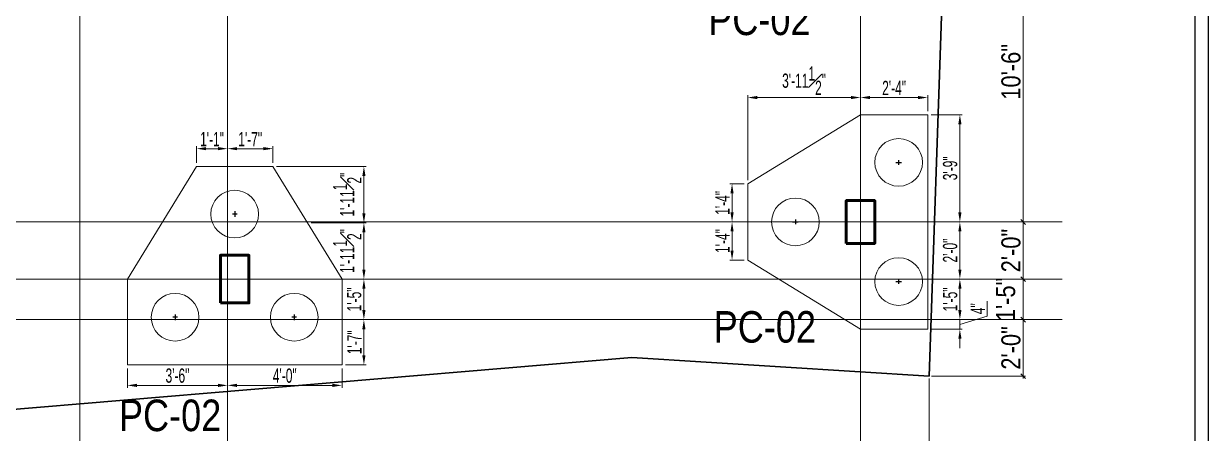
# Model space of a CAD drawing. Extents: x 52891 to 66536, y -48165 to -44533.
# Drawn here: x 55473.8 to 55970.7, y -46817.6 to -46645.7 of the extents above; entities that cross this region are included whole.
import ezdxf

# ---------------------------------------------------------------- set-up
doc = ezdxf.new("R2010")
doc.units = 0
doc.header["$MEASUREMENT"] = 0
doc.header["$PDMODE"] = 3
doc.layers.get('DEFPOINTS').update_dxf_attribs({"lineweight": 13})
for name, color, linetype, lineweight in [('1-PILE', 173, 'Continuous', 20), ('1-TEXT', 212, 'Continuous', 25), ('COLUMN-1', 1, 'Continuous', 50), ('DIMEN', 8, 'Continuous', 13), ('line', 7, 'Continuous', 15), ('PILE CAP', 183, 'Continuous', 15), ('TREE', 84, 'Continuous', 13), ('WALL', 7, 'Continuous', 30)]:
    doc.layers.add(name, color=color, linetype=linetype, lineweight=lineweight)
doc.layers.add('Layer1', color=174, linetype='Continuous')
doc.styles.add('Dimtext', font='ARIALN.TTF')
doc.styles.add('NEW', font='swissck.ttf')
doc.styles.get("Standard").update_dxf_attribs({"font": 'arial.ttf', "width": 0.6, "height": 6})
doc.dimstyles.new('1-4', dxfattribs={"dimtxt": 6, "dimasz": 4, "dimexe": 1, "dimexo": 1.5, "dimgap": 1, "dimtad": 1, "dimdec": 1, "dimzin": 3, "dimdsep": 46, "dimlunit": 4, "dimtxsty": 'Standard', "dimcen": 0.09, "dimdle": 4, "dimclrd": 252, "dimclre": 252, "dimclrt": 7, "dimadec": 0, "dimazin": 0, "dimtfac": 1, "dimtdec": 1, "dimtofl": 0, "dimtmove": 1, "dimatfit": 3, "dimfxl": 2, "dimfrac": 1, "dimtolj": 1, "dimtzin": 0, "dimlwd": 9, "dimlwe": 9, "dimarcsym": 0})
doc.dimstyles.new('Dim4', dxfattribs={"dimtxt": 8, "dimasz": 2, "dimexe": 1, "dimexo": 1, "dimgap": 1, "dimtad": 1, "dimdec": 0, "dimzin": 3, "dimdsep": 46, "dimlunit": 4, "dimtxsty": 'Dimtext', "dimblk": 'OBLIQUE', "dimcen": 2, "dimdle": 1, "dimclrd": 256, "dimclre": 256, "dimclrt": 3, "dimadec": 0, "dimazin": 1, "dimtm": 1e-09, "dimtfac": 1, "dimtdec": 0, "dimtofl": 0, "dimtmove": 2, "dimatfit": 3, "dimldrblk": 'OBLIQUE', "dimfxl": 6, "dimfrac": 2, "dimtolj": 1, "dimtzin": 0, "dimlwd": -1, "dimlwe": -1, "dimarcsym": 0})

# ---------------------------------------------------------------- blocks, each defined once
blk = doc.blocks.new('_Oblique')
at = {"layer": 'WALL', "color": 0, "lineweight": -2}
blk.add_line((-0.5, -0.5), (0.5, 0.5), dxfattribs=at)
blk = doc.blocks.new('*D1459')
at = {"layer": 'DEFPOINTS', "color": 0}
for p in [(55853.59, -46793.6), (55824.83, -46869.06), (55853.59, -46869.06)]:
    blk.add_point(p, dxfattribs=at)
at = {"layer": 'line'}
for p, q in [((55853.59, -46794.6), (55853.59, -46870.06)), ((55823.83, -46869.06), (55854.59, -46869.06))]:
    blk.add_line(p, q, dxfattribs=at)
at = {"layer": 'line', "xscale": 2, "yscale": 2, "zscale": 2, "rotation": 180}
blk.add_blockref('_Oblique', (55824.83, -46869.06), dxfattribs=at)
at = {"layer": 'line', "xscale": 2, "yscale": 2, "zscale": 2}
blk.add_blockref('_Oblique', (55853.59, -46869.06), dxfattribs=at)
at = {"layer": 'line', "color": 3, "insert": (55839.21, -46863.97), "char_height": 8, "attachment_point": 5, "style": 'Dimtext'}
blk.add_mtext('\\A1;2\'-5"', dxfattribs=at)
blk = doc.blocks.new('*D1464')
at = {"layer": 'DEFPOINTS', "color": 0}
for p in [(55893.05, -46602.88), (55893.05, -46728.88), (55893.05, -46728.88)]:
    blk.add_point(p, dxfattribs=at)
at = {"layer": 'line'}
blk.add_line((55893.05, -46601.88), (55893.05, -46729.88), dxfattribs=at)
at = {"layer": 'line', "xscale": 2, "yscale": 2, "zscale": 2}
for p, rotation in [((55893.05, -46602.88), 90), ((55893.05, -46728.88), 270)]:
    blk.add_blockref('_Oblique', p, dxfattribs=dict(at, rotation=rotation))
at = {"layer": 'line', "color": 3, "insert": (55887.97, -46665.88), "char_height": 8, "attachment_point": 5, "rotation": 90, "style": 'Dimtext'}
blk.add_mtext('\\A1;10\'-6"', dxfattribs=at)
blk = doc.blocks.new('*D1465')
at = {"layer": 'DEFPOINTS', "color": 0}
for p in [(55893.05, -46728.88), (55893.05, -46752.88), (55893.05, -46752.88)]:
    blk.add_point(p, dxfattribs=at)
at = {"layer": 'line'}
blk.add_line((55893.05, -46727.88), (55893.05, -46753.88), dxfattribs=at)
at = {"layer": 'line', "xscale": 2, "yscale": 2, "zscale": 2}
for p, rotation in [((55893.05, -46728.88), 90), ((55893.05, -46752.88), 270)]:
    blk.add_blockref('_Oblique', p, dxfattribs=dict(at, rotation=rotation))
at = {"layer": 'line', "color": 3, "insert": (55887.97, -46740.88), "char_height": 8, "attachment_point": 5, "rotation": 90, "style": 'Dimtext'}
blk.add_mtext('\\A1;2\'-0"', dxfattribs=at)
blk = doc.blocks.new('*D1466')
at = {"layer": 'DEFPOINTS', "color": 0}
for p in [(55893.05, -46752.88), (55893.05, -46769.88), (55893.05, -46769.88)]:
    blk.add_point(p, dxfattribs=at)
at = {"layer": 'line'}
blk.add_line((55893.05, -46751.88), (55893.05, -46770.88), dxfattribs=at)
at = {"layer": 'line', "xscale": 2, "yscale": 2, "zscale": 2}
for p, rotation in [((55893.05, -46752.88), 90), ((55893.05, -46769.88), 270)]:
    blk.add_blockref('_Oblique', p, dxfattribs=dict(at, rotation=rotation))
at = {"layer": 'line', "color": 3, "insert": (55885.75, -46761.38), "char_height": 8, "attachment_point": 5, "rotation": 90, "style": 'Dimtext'}
blk.add_mtext('\\A1;1\'-5"', dxfattribs=at)
blk = doc.blocks.new('*D1467')
at = {"layer": 'DEFPOINTS', "color": 0}
for p in [(55893.05, -46769.88), (55853.59, -46793.6), (55893.05, -46793.6)]:
    blk.add_point(p, dxfattribs=at)
at = {"layer": 'line'}
for p, q in [((55893.05, -46768.88), (55893.05, -46794.6)), ((55854.59, -46793.6), (55894.05, -46793.6))]:
    blk.add_line(p, q, dxfattribs=at)
at = {"layer": 'line', "xscale": 2, "yscale": 2, "zscale": 2}
for p, rotation in [((55893.05, -46769.88), 90), ((55893.05, -46793.6), 270)]:
    blk.add_blockref('_Oblique', p, dxfattribs=dict(at, rotation=rotation))
at = {"layer": 'line', "color": 3, "insert": (55887.97, -46781.74), "char_height": 8, "attachment_point": 5, "rotation": 90, "style": 'Dimtext'}
blk.add_mtext('\\A1;2\'-0"', dxfattribs=at)
blk = doc.blocks.new('*D1537')
at = {"layer": 'DEFPOINTS', "color": 0}
for p in [(55559.33, -46698.13), (55546.35, -46705.58), (55559.33, -46705.58)]:
    blk.add_point(p, dxfattribs=at)
at = {"layer": 'line', "color": 252, "linetype": 'Continuous', "lineweight": 9}
for p, q in [((55546.35, -46704.08), (55546.35, -46697.13)), ((55550.35, -46698.13), (55555.33, -46698.13)), ((55559.33, -46704.08), (55559.33, -46697.13))]:
    blk.add_line(p, q, dxfattribs=at)
at = {"layer": 'line', "color": 252}
for points in [[(55550.35, -46697.46), (55550.35, -46698.79), (55546.35, -46698.13)], [(55555.33, -46697.46), (55555.33, -46698.79), (55559.33, -46698.13)]]:
    blk.add_solid(points, dxfattribs=at)
at = {"layer": 'line', "color": 7, "insert": (55552.84, -46694.12), "char_height": 6, "attachment_point": 5}
blk.add_mtext('\\A1;1\'-1"', dxfattribs=at)
blk = doc.blocks.new('*D1538')
at = {"layer": 'DEFPOINTS', "color": 0}
for p in [(55578.35, -46698.13), (55559.33, -46705.58), (55578.35, -46705.58)]:
    blk.add_point(p, dxfattribs=at)
at = {"layer": 'line', "color": 252, "linetype": 'Continuous', "lineweight": 9}
for p, q in [((55559.33, -46704.08), (55559.33, -46697.13)), ((55563.33, -46698.13), (55574.35, -46698.13)), ((55578.35, -46704.08), (55578.35, -46697.13))]:
    blk.add_line(p, q, dxfattribs=at)
at = {"layer": 'line', "color": 252}
for points in [[(55563.33, -46697.46), (55563.33, -46698.79), (55559.33, -46698.13)], [(55574.35, -46697.46), (55574.35, -46698.79), (55578.35, -46698.13)]]:
    blk.add_solid(points, dxfattribs=at)
at = {"layer": 'line', "color": 7, "insert": (55568.84, -46694.12), "char_height": 6, "attachment_point": 5}
blk.add_mtext('\\A1;1\'-7"', dxfattribs=at)
blk = doc.blocks.new('*D1539')
at = {"layer": 'DEFPOINTS', "color": 0}
for p in [(55607.35, -46769.88), (55616.54, -46769.88), (55607.35, -46788.88)]:
    blk.add_point(p, dxfattribs=at)
at = {"layer": 'line', "color": 252, "linetype": 'Continuous', "lineweight": 9}
for p, q in [((55608.85, -46769.88), (55617.54, -46769.88)), ((55616.54, -46784.88), (55616.54, -46773.88)), ((55608.85, -46788.88), (55617.54, -46788.88))]:
    blk.add_line(p, q, dxfattribs=at)
at = {"layer": 'line', "color": 252}
for points in [[(55615.87, -46773.88), (55617.2, -46773.88), (55616.54, -46769.88)], [(55615.87, -46784.88), (55617.2, -46784.88), (55616.54, -46788.88)]]:
    blk.add_solid(points, dxfattribs=at)
at = {"layer": 'line', "color": 7, "insert": (55612.53, -46779.38), "char_height": 6, "attachment_point": 5, "rotation": 90}
blk.add_mtext('\\A1;1\'-7"', dxfattribs=at)
blk = doc.blocks.new('*D1540')
at = {"layer": 'DEFPOINTS', "color": 0}
for p in [(55607.35, -46752.88), (55616.54, -46752.88), (55607.35, -46769.88)]:
    blk.add_point(p, dxfattribs=at)
at = {"layer": 'line', "color": 252, "linetype": 'Continuous', "lineweight": 9}
for p, q in [((55608.85, -46752.88), (55617.54, -46752.88)), ((55616.54, -46765.88), (55616.54, -46756.88)), ((55608.85, -46769.88), (55617.54, -46769.88))]:
    blk.add_line(p, q, dxfattribs=at)
at = {"layer": 'line', "color": 252}
for points in [[(55615.87, -46756.88), (55617.2, -46756.88), (55616.54, -46752.88)], [(55615.87, -46765.88), (55617.2, -46765.88), (55616.54, -46769.88)]]:
    blk.add_solid(points, dxfattribs=at)
at = {"layer": 'line', "color": 7, "insert": (55612.47, -46761.38), "char_height": 6, "attachment_point": 5, "rotation": 90}
blk.add_mtext('\\A1;1\'-5"', dxfattribs=at)
blk = doc.blocks.new('*D1541')
at = {"layer": 'DEFPOINTS', "color": 0}
for p in [(55592.85, -46729.23), (55616.54, -46729.23), (55607.35, -46752.88)]:
    blk.add_point(p, dxfattribs=at)
at = {"layer": 'line', "color": 252, "linetype": 'Continuous', "lineweight": 9}
for p, q in [((55594.35, -46729.23), (55617.54, -46729.23)), ((55616.54, -46748.88), (55616.54, -46733.23)), ((55608.85, -46752.88), (55617.54, -46752.88))]:
    blk.add_line(p, q, dxfattribs=at)
at = {"layer": 'line', "color": 252}
for points in [[(55615.87, -46733.23), (55617.2, -46733.23), (55616.54, -46729.23)], [(55615.87, -46748.88), (55617.2, -46748.88), (55616.54, -46752.88)]]:
    blk.add_solid(points, dxfattribs=at)
at = {"layer": 'line', "color": 7, "insert": (55609.51, -46741.06), "char_height": 6, "attachment_point": 5, "rotation": 90}
blk.add_mtext('\\A1;1\'-11{\\H1.000000x;\\S1#2;}"', dxfattribs=at)
blk = doc.blocks.new('*D1542')
at = {"layer": 'DEFPOINTS', "color": 0}
for p in [(55578.35, -46705.58), (55616.54, -46705.58), (55592.85, -46729.23)]:
    blk.add_point(p, dxfattribs=at)
at = {"layer": 'line', "color": 252, "linetype": 'Continuous', "lineweight": 9}
for p, q in [((55579.85, -46705.58), (55617.54, -46705.58)), ((55616.54, -46725.23), (55616.54, -46709.58)), ((55594.35, -46729.23), (55617.54, -46729.23))]:
    blk.add_line(p, q, dxfattribs=at)
at = {"layer": 'line', "color": 252}
for points in [[(55615.87, -46709.58), (55617.2, -46709.58), (55616.54, -46705.58)], [(55615.87, -46725.23), (55617.2, -46725.23), (55616.54, -46729.23)]]:
    blk.add_solid(points, dxfattribs=at)
at = {"layer": 'line', "color": 7, "insert": (55609.51, -46717.41), "char_height": 6, "attachment_point": 5, "rotation": 90}
blk.add_mtext('\\A1;1\'-11{\\H1.000000x;\\S1#2;}"', dxfattribs=at)
blk = doc.blocks.new('*D1543')
at = {"layer": 'DEFPOINTS', "color": 0}
for p in [(55559.33, -46788.88), (55607.35, -46788.88), (55559.33, -46797.46)]:
    blk.add_point(p, dxfattribs=at)
at = {"layer": 'line', "color": 252, "linetype": 'Continuous', "lineweight": 9}
for p, q in [((55559.33, -46790.38), (55559.33, -46798.46)), ((55607.35, -46790.38), (55607.35, -46798.46)), ((55603.35, -46797.46), (55563.33, -46797.46))]:
    blk.add_line(p, q, dxfattribs=at)
at = {"layer": 'line', "color": 252}
for points in [[(55563.33, -46796.79), (55563.33, -46798.13), (55559.33, -46797.46)], [(55603.35, -46796.79), (55603.35, -46798.13), (55607.35, -46797.46)]]:
    blk.add_solid(points, dxfattribs=at)
at = {"layer": 'line', "color": 7, "insert": (55583.34, -46793.4), "char_height": 6, "attachment_point": 5}
blk.add_mtext('\\A1;4\'-0"', dxfattribs=at)
blk = doc.blocks.new('*D1544')
at = {"layer": 'DEFPOINTS', "color": 0}
for p in [(55517.35, -46788.88), (55559.33, -46788.88), (55517.35, -46797.46)]:
    blk.add_point(p, dxfattribs=at)
at = {"layer": 'line', "color": 252, "linetype": 'Continuous', "lineweight": 9}
for p, q in [((55517.35, -46790.38), (55517.35, -46798.46)), ((55559.33, -46790.38), (55559.33, -46798.46)), ((55555.33, -46797.46), (55521.35, -46797.46))]:
    blk.add_line(p, q, dxfattribs=at)
at = {"layer": 'line', "color": 252}
for points in [[(55521.35, -46796.79), (55521.35, -46798.13), (55517.35, -46797.46)], [(55555.33, -46796.79), (55555.33, -46798.13), (55559.33, -46797.46)]]:
    blk.add_solid(points, dxfattribs=at)
at = {"layer": 'line', "color": 7, "insert": (55538.34, -46793.39), "char_height": 6, "attachment_point": 5}
blk.add_mtext('\\A1;3\'-6"', dxfattribs=at)
blk = doc.blocks.new('*D1545')
at = {"layer": 'DEFPOINTS', "color": 0}
for p in [(55824.83, -46676.67), (55824.83, -46683.87), (55853, -46683.87)]:
    blk.add_point(p, dxfattribs=at)
at = {"layer": 'line', "color": 252, "linetype": 'Continuous', "lineweight": 9}
for p, q in [((55824.83, -46682.37), (55824.83, -46675.67)), ((55853, -46682.37), (55853, -46675.67)), ((55849, -46676.67), (55828.83, -46676.67))]:
    blk.add_line(p, q, dxfattribs=at)
at = {"layer": 'line', "color": 252}
for points in [[(55828.83, -46676.01), (55828.83, -46677.34), (55824.83, -46676.67)], [(55849, -46676.01), (55849, -46677.34), (55853, -46676.67)]]:
    blk.add_solid(points, dxfattribs=at)
at = {"layer": 'line', "color": 7, "insert": (55838.92, -46672.66), "char_height": 6, "attachment_point": 5}
blk.add_mtext('\\A1;2\'-4"', dxfattribs=at)
blk = doc.blocks.new('*D1546')
at = {"layer": 'DEFPOINTS', "color": 0}
for p in [(55777.5, -46676.67), (55824.83, -46683.87), (55777.5, -46712.87)]:
    blk.add_point(p, dxfattribs=at)
at = {"layer": 'line', "color": 252, "linetype": 'Continuous', "lineweight": 9}
for p, q in [((55777.5, -46711.37), (55777.5, -46675.67)), ((55824.83, -46682.37), (55824.83, -46675.67)), ((55820.83, -46676.67), (55781.5, -46676.67))]:
    blk.add_line(p, q, dxfattribs=at)
at = {"layer": 'line', "color": 252}
for points in [[(55781.5, -46676.01), (55781.5, -46677.34), (55777.5, -46676.67)], [(55820.83, -46676.01), (55820.83, -46677.34), (55824.83, -46676.67)]]:
    blk.add_solid(points, dxfattribs=at)
at = {"layer": 'line', "color": 7, "insert": (55801.16, -46669.6), "char_height": 6, "attachment_point": 5}
blk.add_mtext('\\A1;3\'-11{\\H1.000000x;\\S1#2;}"', dxfattribs=at)
blk = doc.blocks.new('*D1547')
at = {"layer": 'DEFPOINTS', "color": 0}
for p in [(55777.5, -46712.87), (55770.95, -46728.88), (55777.5, -46728.88)]:
    blk.add_point(p, dxfattribs=at)
at = {"layer": 'line', "color": 252, "linetype": 'Continuous', "lineweight": 9}
for p, q in [((55776, -46712.87), (55769.95, -46712.87)), ((55770.95, -46716.87), (55770.95, -46724.88)), ((55776, -46728.88), (55769.95, -46728.88))]:
    blk.add_line(p, q, dxfattribs=at)
at = {"layer": 'line', "color": 252}
for points in [[(55770.28, -46716.87), (55771.61, -46716.87), (55770.95, -46712.87)], [(55770.28, -46724.88), (55771.61, -46724.88), (55770.95, -46728.88)]]:
    blk.add_solid(points, dxfattribs=at)
at = {"layer": 'line', "color": 7, "insert": (55766.93, -46720.88), "char_height": 6, "attachment_point": 5, "rotation": 90}
blk.add_mtext('\\A1;1\'-4"', dxfattribs=at)
blk = doc.blocks.new('*D1548')
at = {"layer": 'DEFPOINTS', "color": 0}
for p in [(55777.5, -46728.88), (55770.95, -46744.87), (55777.5, -46744.87)]:
    blk.add_point(p, dxfattribs=at)
at = {"layer": 'line', "color": 252, "linetype": 'Continuous', "lineweight": 9}
for p, q in [((55776, -46728.88), (55769.95, -46728.88)), ((55770.95, -46732.88), (55770.95, -46740.87)), ((55776, -46744.87), (55769.95, -46744.87))]:
    blk.add_line(p, q, dxfattribs=at)
at = {"layer": 'line', "color": 252}
for points in [[(55770.28, -46732.88), (55771.61, -46732.88), (55770.95, -46728.88)], [(55770.28, -46740.87), (55771.61, -46740.87), (55770.95, -46744.87)]]:
    blk.add_solid(points, dxfattribs=at)
at = {"layer": 'line', "color": 7, "insert": (55766.93, -46736.88), "char_height": 6, "attachment_point": 5, "rotation": 90}
blk.add_mtext('\\A1;1\'-4"', dxfattribs=at)
blk = doc.blocks.new('*D1549')
at = {"layer": 'DEFPOINTS', "color": 0}
for p in [(55853, -46683.87), (55853, -46728.87), (55866.51, -46728.87)]:
    blk.add_point(p, dxfattribs=at)
at = {"layer": 'line', "color": 252, "linetype": 'Continuous', "lineweight": 9}
for p, q in [((55854.5, -46683.87), (55867.51, -46683.87)), ((55866.51, -46687.87), (55866.51, -46724.87)), ((55854.5, -46728.87), (55867.51, -46728.87))]:
    blk.add_line(p, q, dxfattribs=at)
at = {"layer": 'line', "color": 252}
for points in [[(55865.85, -46687.87), (55867.18, -46687.87), (55866.51, -46683.87)], [(55865.85, -46724.87), (55867.18, -46724.87), (55866.51, -46728.87)]]:
    blk.add_solid(points, dxfattribs=at)
at = {"layer": 'line', "color": 7, "insert": (55862.45, -46706.37), "char_height": 6, "attachment_point": 5, "rotation": 90}
blk.add_mtext('\\A1;3\'-9"', dxfattribs=at)
blk = doc.blocks.new('*D1550')
at = {"layer": 'DEFPOINTS', "color": 0}
for p in [(55853, -46728.87), (55853, -46752.88), (55866.51, -46752.88)]:
    blk.add_point(p, dxfattribs=at)
at = {"layer": 'line', "color": 252, "linetype": 'Continuous', "lineweight": 9}
for p, q in [((55854.5, -46728.87), (55867.51, -46728.87)), ((55866.51, -46732.87), (55866.51, -46748.88)), ((55854.5, -46752.88), (55867.51, -46752.88))]:
    blk.add_line(p, q, dxfattribs=at)
at = {"layer": 'line', "color": 252}
for points in [[(55865.85, -46732.87), (55867.18, -46732.87), (55866.51, -46728.87)], [(55865.85, -46748.88), (55867.18, -46748.88), (55866.51, -46752.88)]]:
    blk.add_solid(points, dxfattribs=at)
at = {"layer": 'line', "color": 7, "insert": (55862.45, -46740.88), "char_height": 6, "attachment_point": 5, "rotation": 90}
blk.add_mtext('\\A1;2\'-0"', dxfattribs=at)
blk = doc.blocks.new('*D1551')
at = {"layer": 'DEFPOINTS', "color": 0}
for p in [(55853, -46752.88), (55853, -46769.88), (55866.51, -46769.88)]:
    blk.add_point(p, dxfattribs=at)
at = {"layer": 'line', "color": 252, "linetype": 'Continuous', "lineweight": 9}
for p, q in [((55854.5, -46752.88), (55867.51, -46752.88)), ((55866.51, -46756.88), (55866.51, -46765.88)), ((55854.5, -46769.88), (55867.51, -46769.88))]:
    blk.add_line(p, q, dxfattribs=at)
at = {"layer": 'line', "color": 252}
for points in [[(55865.85, -46756.88), (55867.18, -46756.88), (55866.51, -46752.88)], [(55865.85, -46765.88), (55867.18, -46765.88), (55866.51, -46769.88)]]:
    blk.add_solid(points, dxfattribs=at)
at = {"layer": 'line', "color": 7, "insert": (55862.45, -46761.38), "char_height": 6, "attachment_point": 5, "rotation": 90}
blk.add_mtext('\\A1;1\'-5"', dxfattribs=at)
blk = doc.blocks.new('*D1552')
at = {"layer": 'DEFPOINTS', "color": 0}
for p in [(55853, -46769.88), (55853, -46773.87), (55866.51, -46773.87)]:
    blk.add_point(p, dxfattribs=at)
at = {"layer": 'line', "color": 252, "linetype": 'Continuous', "lineweight": 9}
for p, q in [((55866.51, -46765.88), (55866.51, -46761.88)), ((55878.01, -46768.43), (55878.01, -46762.15)), ((55854.5, -46769.88), (55867.51, -46769.88)), ((55866.51, -46771.88), (55878.01, -46768.43)), ((55866.51, -46769.88), (55866.51, -46773.87)), ((55854.5, -46773.87), (55867.51, -46773.87)), ((55866.51, -46777.87), (55866.51, -46781.87))]:
    blk.add_line(p, q, dxfattribs=at)
at = {"layer": 'line', "color": 252}
for points in [[(55865.85, -46765.88), (55867.18, -46765.88), (55866.51, -46769.88)], [(55865.85, -46777.87), (55867.18, -46777.87), (55866.51, -46773.87)]]:
    blk.add_solid(points, dxfattribs=at)
at = {"layer": 'line', "color": 7, "insert": (55874.01, -46765.29), "char_height": 6, "attachment_point": 5, "rotation": 90}
blk.add_mtext('\\A1;4"', dxfattribs=at)
blk = doc.blocks.new('L')
at = {"layer": 'Layer1', "color": 4}
blk.add_lwpolyline([(-781.98, 548.61), (4.12, 548.61), (4.12, -4.12), (-781.98, -4.12)], close=True, dxfattribs=at)
at = {"layer": 'Layer1', "color": 1}
blk.add_lwpolyline([(-777.86, 544.49), (0, 544.49), (0, 0), (-777.86, 0)], close=True, dxfattribs=at)

msp = doc.modelspace()

# ---------------------------------------------------------------- linework, layer by layer
at = {"layer": '1-PILE', "ltscale": 15}
for centre in [(55840.83, -46703.88), (55562.33, -46725.58), (55797.53, -46728.88), (55840.83, -46753.88), (55537.33, -46768.88), (55587.33, -46768.88)]:
    msp.add_circle(centre, 10, dxfattribs=at)
at = {"layer": 'COLUMN-1'}
for points in [[(55818.83, -46737.88), (55830.83, -46737.88), (55830.83, -46719.88), (55818.83, -46719.88)], [(55556.33, -46762.88), (55568.33, -46762.88), (55568.33, -46742.88), (55556.33, -46742.88)]]:
    msp.add_lwpolyline(points, close=True, dxfattribs=at)
at = {"layer": 'DIMEN'}
for p, q in [((55497.33, -46376.46), (55497.33, -46884.98)), ((55559.33, -46376.46), (55559.33, -46884.98)), ((55824.83, -46376.46), (55824.83, -46884.98)), ((54975.82, -46728.88), (55909.43, -46728.88)), ((54975.82, -46752.88), (55909.43, -46752.88)), ((54975.82, -46769.88), (55909.43, -46769.88))]:
    msp.add_line(p, q, dxfattribs=at)
at = {"layer": 'PILE CAP'}
for points in [[(55824.8, -46773.87), (55777.5, -46744.87), (55777.5, -46712.87), (55824.8, -46683.87), (55853, -46683.87), (55853, -46773.87), (55824.8, -46773.87)], [(55517.35, -46752.88), (55546.35, -46705.58), (55578.35, -46705.58), (55607.35, -46752.88), (55607.35, -46788.88), (55517.35, -46788.88), (55517.35, -46752.88)]]:
    msp.add_lwpolyline(points, dxfattribs=at)
at = {"layer": 'TREE', "color": 1, "lineweight": 25}
for p, q in [((55839.61, -46703.88), (55842, -46703.88)), ((55840.83, -46702.89), (55840.83, -46704.86)), ((55562.33, -46724.36), (55562.33, -46726.75)), ((55563.32, -46725.58), (55561.36, -46725.58)), ((55796.3, -46728.88), (55798.7, -46728.88)), ((55797.53, -46727.89), (55797.53, -46729.86)), ((55839.61, -46753.88), (55842, -46753.88)), ((55840.83, -46752.89), (55840.83, -46754.86)), ((55538.32, -46768.88), (55536.36, -46768.88)), ((55537.33, -46767.66), (55537.33, -46770.05)), ((55588.32, -46768.88), (55586.36, -46768.88)), ((55587.33, -46767.66), (55587.33, -46770.05))]:
    msp.add_line(p, q, dxfattribs=at)
at = {"layer": 'WALL', "ltscale": 30}
for p, q in [((55866.83, -46409.88), (55853.59, -46793.6)), ((55728.98, -46785.71), (55416.14, -46812.1)), ((55728.98, -46785.71), (55853.59, -46793.6))]:
    msp.add_line(p, q, dxfattribs=at)

# ---------------------------------------------------------------- block references
at = {"layer": 'WALL', "xscale": 1.370411425996281, "yscale": 1.370411425996281, "zscale": 1.370411425990245}
msp.add_blockref('L', (55965.06, -47065.14), dxfattribs=at)

# ---------------------------------------------------------------- texts
at = {"layer": '1-TEXT', "char_height": 13.224, "width": 35.7213, "attachment_point": 1, "style": 'NEW'}
for insert in [(55760.95, -46637.24), (55763.25, -46766.3), (55513.79, -46803.43)]:
    msp.add_mtext('PC-02', dxfattribs=dict(at, insert=insert))

# ---------------------------------------------------------------- dimensions: what is measured, and where the dimension line sits
at = {"layer": 'line'}
for base, p1, p2, dimstyle, picture, middle in [((55893.05, -46728.88), (55893.05, -46602.88), (55893.05, -46728.88), 'Dim4', '*D1464', (55887.97, -46665.88)), ((55866.51, -46728.87), (55853, -46683.87), (55853, -46728.87), '1-4', '*D1549', (55862.45, -46706.37)), ((55616.5383, -46705.5828), (55592.8504, -46729.2334), (55578.3504, -46705.5828), '1-4', '*D1542', (55609.5137, -46717.4081)), ((55770.95, -46728.88), (55777.5, -46712.87), (55777.5, -46728.88), '1-4', '*D1547', (55766.93, -46720.88)), ((55616.5383, -46729.2334), (55607.3504, -46752.884), (55592.8504, -46729.2334), '1-4', '*D1541', (55609.5137, -46741.0587)), ((55770.95, -46744.87), (55777.5, -46728.88), (55777.5, -46744.87), '1-4', '*D1548', (55766.93, -46736.88)), ((55866.51, -46752.88), (55853, -46728.87), (55853, -46752.88), '1-4', '*D1550', (55862.45, -46740.88)), ((55893.05, -46752.88), (55893.05, -46728.88), (55893.05, -46752.88), 'Dim4', '*D1465', (55887.97, -46740.88)), ((55616.54, -46752.88), (55607.35, -46769.88), (55607.35, -46752.88), '1-4', '*D1540', (55612.47, -46761.38)), ((55866.51, -46769.88), (55853, -46752.88), (55853, -46769.88), '1-4', '*D1551', (55862.45, -46761.38)), ((55866.51, -46773.87), (55853, -46769.88), (55853, -46773.87), '1-4', '*D1552', (55874.01, -46767.43)), ((55616.54, -46769.88), (55607.35, -46788.88), (55607.35, -46769.88), '1-4', '*D1539', (55612.53, -46779.38)), ((55893.05, -46793.6), (55893.05, -46769.88), (55853.59, -46793.6), 'Dim4', '*D1467', (55887.97, -46781.74))]:
    dim = msp.add_linear_dim(base=base, p1=p1, p2=p2, angle=90, dimstyle=dimstyle, dxfattribs=at)
    dim.commit()
    dim.dimension.update_dxf_attribs({"geometry": picture, "text_midpoint": middle})
for base, p1, p2, dimstyle, picture, middle in [((55777.5, -46676.67), (55824.83, -46683.87), (55777.5, -46712.87), '1-4', '*D1546', (55801.16, -46669.6)), ((55824.83, -46676.67), (55853, -46683.87), (55824.83, -46683.87), '1-4', '*D1545', (55838.92, -46672.66)), ((55559.33, -46698.13), (55546.35, -46705.58), (55559.33, -46705.58), '1-4', '*D1537', (55552.84, -46694.12)), ((55578.35, -46698.13), (55559.33, -46705.58), (55578.35, -46705.58), '1-4', '*D1538', (55568.84, -46694.12)), ((55517.35, -46797.46), (55559.33, -46788.88), (55517.35, -46788.88), '1-4', '*D1544', (55538.34, -46793.39)), ((55559.33, -46797.46), (55607.35, -46788.88), (55559.33, -46788.88), '1-4', '*D1543', (55583.34, -46793.4)), ((55853.59, -46869.06), (55824.83, -46869.06), (55853.59, -46793.6), 'Dim4', '*D1459', (55839.21, -46863.97))]:
    dim = msp.add_linear_dim(base=base, p1=p1, p2=p2, dimstyle=dimstyle, dxfattribs=at)
    dim.commit()
    dim.dimension.update_dxf_attribs({"geometry": picture, "text_midpoint": middle})
dim = msp.add_linear_dim(base=(55893.05, -46769.88), p1=(55893.05, -46752.88), p2=(55893.05, -46769.88), angle=90, dimstyle='Dim4', dxfattribs=at)
dim.commit()
dim.dimension.update_dxf_attribs({"geometry": '*D1466', "text_midpoint": (55885.75, -46761.38), "dimtype": 160})

doc.saveas('drawing.dxf')
